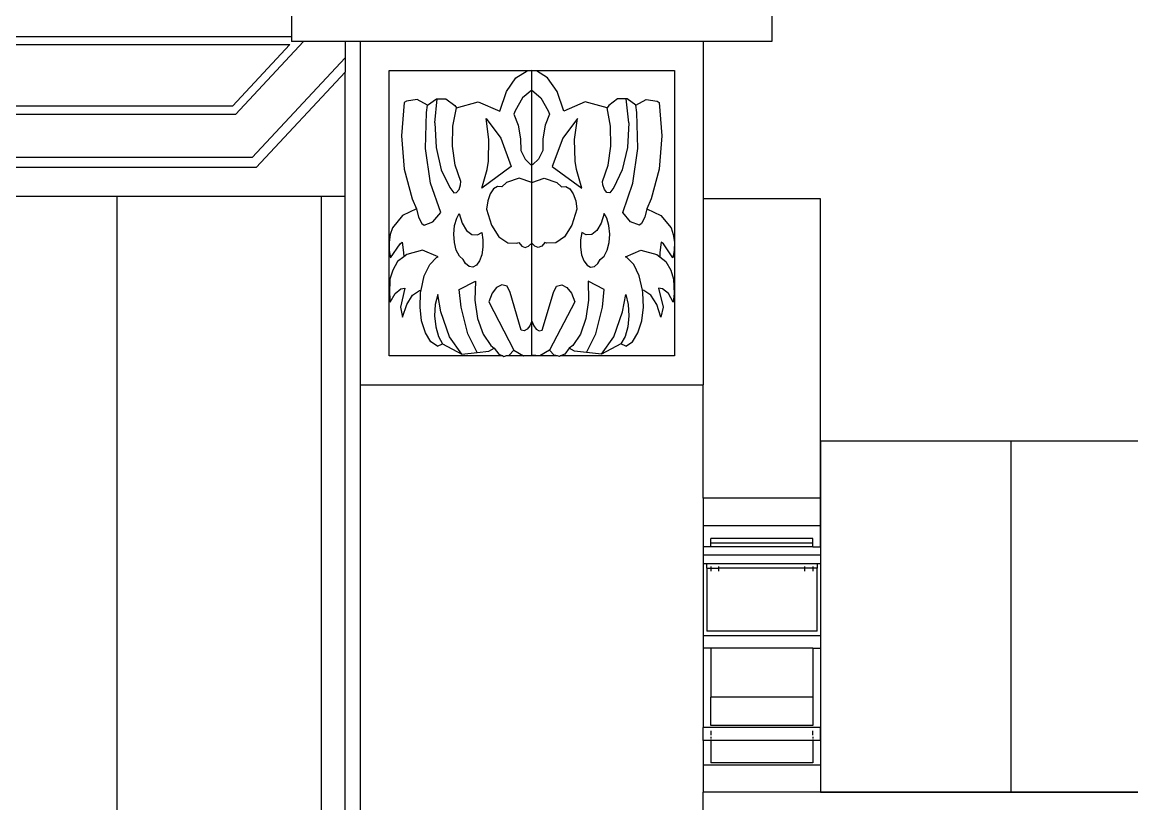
# Model space of a CAD drawing. Extents: x -24961 to 905641, y -154323 to 635957.
# Drawn here: x 405234 to 406528, y -111562 to -110651 of the extents above; entities that cross this region are included whole.
import ezdxf

# ---------------------------------------------------------------- set-up
doc = ezdxf.new("R2010")
doc.units = 0
doc.header["$LTSCALE"] = 1000
doc.header["$MEASUREMENT"] = 0
doc.layers.add('WALL', color=9, linetype='Continuous')

msp = doc.modelspace()

# ---------------------------------------------------------------- hatches: boundary and pattern name
at = {"layer": 'WALL'}
h = msp.add_hatch(dxfattribs=at)
h.set_pattern_fill('ANSI31', color=251, scale=150, angle=45)
h.set_pattern_definition([(90, (255564.15, 453306.1), (-238.125, 4e-14), [])])
h.paths.add_polyline_path([(405628.2, -102780.8), (405628.2, -102691.8), (405628.2, -102642.8), (405628.2, -102579.1), (405628.2, -102504.8), (405628.2, -102424.5), (405628.2, -102337.4), (405628.2, -102284.9), (405578.2, -102284.9), (405321.7, -102284.9), (405171.7, -102284.9), (404915.2, -102284.9), (404765.2, -102284.9), (404508.7, -102284.9), (404358.7, -102284.9), (404102.2, -102284.9), (403952.2, -102284.9), (403695.6, -102284.9), (403545.6, -102284.9), (403289.1, -102284.9), (403139.1, -102284.9), (402882.6, -102284.9), (402732.6, -102284.9), (402476.1, -102284.9), (402326.1, -102284.9), (402069.5, -102284.9), (401919.5, -102284.9), (401663, -102284.9), (401513, -102284.9), (401256.5, -102284.9), (401106.5, -102284.9), (400850, -102284.9), (400700, -102284.9), (400443.5, -102284.9), (400293.5, -102284.9), (400036.9, -102284.9), (399886.9, -102284.9), (399630.4, -102284.9), (399480.4, -102284.9), (399223.9, -102284.9), (399073.9, -102284.9), (398817.4, -102284.9), (398667.4, -102284.9), (398410.8, -102284.9), (398260.8, -102284.9), (398004.3, -102284.9), (397854.3, -102284.9), (397597.8, -102284.9), (397447.8, -102284.9), (397191.3, -102284.9), (397041.3, -102284.9), (396784.8, -102284.9), (396634.8, -102284.9), (396378.2, -102284.9), (396228.2, -102284.9), (396228.2, -102693.3), (396228.2, -102762.4), (396228.2, -102793.4), (396228.2, -102849.4), (396228.2, -102924.8), (396228.2, -103011.9), (396228.2, -103092.2), (396228.2, -103166.5), (396228.2, -103230.2), (396228.2, -103279.3), (396228.2, -103368.2), (396228.2, -103571.9), (405628.2, -103571.9)])
h.paths.add_polyline_path([(431128.2, -102780.8), (431128.2, -102691.8), (431128.2, -102642.8), (431128.2, -102579.1), (431128.2, -102504.8), (431128.2, -102424.5), (431128.2, -102337.4), (431128.2, -102284.5), (430978.2, -102284.5), (430629.2, -102284.5), (430479.2, -102284.5), (430130.2, -102284.5), (429980.2, -102284.5), (429631.2, -102284.5), (429481.2, -102284.5), (429132.2, -102284.5), (428982.2, -102284.5), (428633.2, -102284.5), (428483.2, -102284.5), (428134.2, -102284.5), (427984.2, -102284.5), (427635.2, -102284.5), (427485.2, -102284.5), (427136.2, -102284.5), (426986.2, -102284.5), (426637.2, -102284.5), (426487.2, -102284.5), (426138.2, -102284.5), (425988.2, -102284.5), (425639.2, -102284.5), (425489.2, -102284.5), (425140.2, -102284.5), (424990.2, -102284.5), (424641.2, -102284.5), (424491.2, -102284.5), (424142.2, -102284.5), (423992.2, -102284.5), (423643.2, -102284.5), (423493.2, -102284.5), (423144.2, -102284.5), (422994.2, -102284.5), (422645.2, -102284.5), (422495.2, -102284.5), (422146.2, -102284.5), (421996.2, -102284.5), (421647.2, -102284.5), (421497.2, -102284.5), (421148.2, -102284.5), (420998.2, -102284.5), (420649.2, -102284.5), (420499.2, -102284.5), (420150.2, -102284.5), (420000.2, -102284.5), (419651.2, -102284.5), (419501.2, -102284.5), (419152.2, -102284.5), (419002.2, -102284.5), (418653.2, -102284.5), (418503.2, -102284.5), (418154.2, -102284.5), (418004.2, -102284.5), (417655.2, -102284.5), (417505.2, -102284.5), (417156.2, -102284.5), (417006.2, -102284.5), (416657.2, -102284.5), (416507.2, -102284.5), (416158.2, -102284.5), (416008.2, -102284.5), (415659.2, -102284.5), (415509.2, -102284.5), (415160.2, -102284.5), (415010.2, -102284.5), (414661.2, -102284.5), (414511.2, -102284.5), (414162.2, -102284.5), (414012.2, -102284.5), (413663.2, -102284.5), (413513.2, -102284.5), (413164.2, -102284.5), (413014.2, -102284.5), (412665.2, -102284.5), (412515.2, -102284.5), (412166.2, -102284.5), (412016.2, -102284.5), (411667.2, -102284.5), (411517.2, -102284.5), (411168.2, -102284.5), (411018.2, -102284.5), (410669.2, -102284.5), (410519.2, -102284.5), (410170.2, -102284.5), (410020.2, -102284.5), (409671.2, -102284.5), (409521.2, -102284.5), (409172.2, -102284.5), (409022.2, -102284.5), (408673.2, -102284.5), (408523.2, -102284.5), (408174.2, -102284.5), (408024.2, -102284.5), (407675.2, -102284.5), (407525.2, -102284.5), (407176.2, -102284.5), (407026.2, -102284.5), (406677.2, -102284.5), (406527.2, -102284.5), (406178.2, -102284.5), (406028.2, -102284.5), (406028.2, -102337.4), (406028.2, -102424.5), (406028.2, -102504.8), (406028.2, -102579.1), (406028.2, -102642.8), (406028.2, -102691.8), (406028.2, -102780.8), (406028.2, -103335.4), (431128.2, -103335.4)])
h.paths.add_polyline_path([(437828.2, -103011.9), (437828.2, -102924.8), (437828.2, -102849.4), (437828.2, -102793.4), (437828.2, -102762.4), (437828.2, -102693.3), (437828.2, -102284.9), (437678.2, -102284.9), (437418.2, -102284.9), (437268.2, -102284.9), (437008.2, -102284.9), (436858.2, -102284.9), (436598.2, -102284.9), (436448.2, -102284.9), (436188.2, -102284.9), (436038.2, -102284.9), (435778.2, -102284.9), (435628.2, -102284.9), (435368.2, -102284.9), (435218.2, -102284.9), (434958.2, -102284.9), (434808.2, -102284.9), (434548.2, -102284.9), (434398.2, -102284.9), (434138.2, -102284.9), (433988.2, -102284.9), (433728.2, -102284.9), (433578.2, -102284.9), (433318.2, -102284.9), (433168.2, -102284.9), (432908.2, -102284.9), (432758.2, -102284.9), (432498.2, -102284.9), (432348.2, -102284.9), (432088.2, -102284.9), (431938.2, -102284.9), (431678.2, -102284.9), (431528.2, -102284.9), (431528.2, -102337.4), (431528.2, -102424.5), (431528.2, -102504.8), (431528.2, -102579.1), (431528.2, -102642.8), (431528.2, -102691.8), (431528.2, -102780.8), (431528.2, -103571.9), (437828.2, -103571.9), (437828.2, -103368.2), (437828.2, -103279.3), (437828.2, -103230.2), (437828.2, -103166.5), (437828.2, -103092.2)])
h.paths.add_polyline_path([(405610.6, -110854.4), (395817.7, -110854.4), (395722.7, -110854.4), (395712.3, -110859.6), (393422.4, -112004.5), (393688.7, -112004.5), (405610.6, -112004.5), (405610.6, -111973.2), (405610.6, -111944.4), (405610.6, -111836.8), (405610.6, -111738.4), (405610.6, -111718.8), (405610.6, -111694), (405610.6, -111662)])
h.paths.add_polyline_path([(438799.8, -111087.4), (438691.2, -111033.1), (431656.4, -111033.1), (431656.4, -111662), (431656.4, -111694), (431656.4, -111718.8), (431656.4, -111728.3), (431656.4, -111738.4), (431656.4, -111822.3), (431656.4, -111836.8), (431656.4, -111929), (431656.4, -111944.4), (431656.4, -111973.2), (431656.4, -112004.5), (440367.8, -112004.5), (440634, -112004.5)])
h = msp.add_hatch(dxfattribs=at)
h.set_pattern_fill('ANSI31', color=251, scale=150, angle=45)
h.set_pattern_definition([(90, (635939.46, 700114.28), (-238.125, 4e-14), [])])
h.paths.add_polyline_path([(406164.8, -111548.5), (430991.7, -111548.5), (430991.7, -111139.4), (406164.8, -111139.4)])

# ---------------------------------------------------------------- linework, layer by layer
for p, q in [((405548.2, -110634), (405548.2, -110667.7)), ((406108.2, -110634), (406108.2, -110673.8)), ((395998.2, -110667.7), (405548.2, -110667.7)), ((405548.2, -110667.7), (405548.2, -110673.8)), ((396019.8, -110677.3), (405546.1, -110677.3)), ((405546.1, -110677.3), (405479.4, -110749)), ((405562.1, -110673.8), (405483.1, -110758.6)), ((405562.1, -110673.8), (405548.2, -110673.8)), ((405610.6, -110673.8), (405562.1, -110673.8)), ((405610.6, -110673.8), (405610.6, -110692.6)), ((405628.2, -110673.8), (405610.6, -110673.8)), ((405628.2, -110673.8), (405628.2, -111073.8)), ((406028.2, -110673.8), (405628.2, -110673.8)), ((406108.2, -110673.8), (406028.2, -110673.8)), ((406028.2, -110673.8), (406028.2, -111073.8)), ((405610.6, -110692.6), (405502.5, -110808.8)), ((405610.6, -110692.6), (405610.6, -110709.3)), ((405610.6, -110709.3), (405507, -110820.6)), ((405610.6, -110854.4), (405610.6, -110709.3)), ((405661.9, -110907.6), (405661.9, -110707.4)), ((405661.9, -110707.4), (405828.2, -110707.4)), ((405798.8, -110731.9), (405809.8, -110715.8)), ((405809.8, -110715.8), (405822.8, -110708)), ((405822.8, -110708), (405828.2, -110707.4)), ((405833.7, -110708), (405828.2, -110707.4)), ((405828.2, -110730.5), (405828.2, -110707.4)), ((405828.2, -110707.4), (405994.6, -110707.4)), ((405846.7, -110715.8), (405833.7, -110708)), ((405857.7, -110731.9), (405846.7, -110715.8)), ((405994.6, -110707.4), (405994.6, -110907.6)), ((405791, -110754.7), (405798.8, -110731.9)), ((405828.2, -110730.5), (405817.6, -110739.2)), ((405828.2, -110817.8), (405828.2, -110730.5)), ((405828.2, -110730.5), (405838.8, -110739.2)), ((405865.5, -110754.7), (405857.7, -110731.9)), ((405679.7, -110744.7), (405676.5, -110783.5)), ((405682.1, -110743.2), (405679.7, -110744.7)), ((405694.6, -110741.1), (405682.1, -110743.2)), ((405706.7, -110748), (405694.6, -110741.1)), ((405706.7, -110748), (405717.1, -110740.5)), ((405715.2, -110768.4), (405718.2, -110740.5)), ((405717.1, -110740.5), (405718.2, -110740.5)), ((405718.2, -110740.5), (405728.1, -110740.6)), ((405728.1, -110740.6), (405738.5, -110748.4)), ((405740.4, -110750.8), (405765.8, -110743.8)), ((405765.8, -110743.8), (405791, -110754.7)), ((405817.6, -110739.2), (405809, -110754.5)), ((405838.8, -110739.2), (405847.5, -110754.5)), ((405890.6, -110743.8), (405865.5, -110754.7)), ((405916.1, -110750.8), (405890.6, -110743.8)), ((405928.3, -110740.6), (405918, -110748.4)), ((405938.3, -110740.5), (405928.3, -110740.6)), ((405941.3, -110768.4), (405938.3, -110740.5)), ((405939.4, -110740.5), (405938.3, -110740.5)), ((405949.7, -110748), (405939.4, -110740.5)), ((405949.7, -110748), (405961.8, -110741.1)), ((405961.8, -110741.1), (405974.3, -110743.2)), ((405974.3, -110743.2), (405976.7, -110744.7)), ((405976.7, -110744.7), (405980, -110783.5)), ((405479.4, -110749), (396086.5, -110749)), ((405704.5, -110798.2), (405705.7, -110756.2)), ((405705.7, -110756.2), (405706.7, -110748)), ((405736.3, -110772.5), (405740.4, -110750.8)), ((405738.5, -110748.4), (405740.4, -110750.8)), ((405809, -110754.5), (405807.5, -110758.2)), ((405807.5, -110758.2), (405812.6, -110771.3)), ((405848.9, -110758.2), (405843.9, -110771.3)), ((405847.5, -110754.5), (405848.9, -110758.2)), ((405918, -110748.4), (405916.1, -110750.8)), ((405920.2, -110772.5), (405916.1, -110750.8)), ((405950.8, -110756.2), (405949.7, -110748)), ((405952, -110798.2), (405950.8, -110756.2)), ((405483.1, -110758.6), (396082.8, -110758.6)), ((405715.2, -110768.4), (405716.7, -110797.1)), ((405778.4, -110787.9), (405775.1, -110763.5)), ((405775.1, -110763.5), (405792.1, -110786.3)), ((405812.6, -110771.3), (405815.2, -110787.2)), ((405843.9, -110771.3), (405841.3, -110787.2)), ((405881.4, -110763.5), (405864.4, -110786.3)), ((405878, -110787.9), (405881.4, -110763.5)), ((405941.3, -110768.4), (405939.7, -110797.1)), ((405676.5, -110783.5), (405679.7, -110822.4)), ((405735.8, -110795.7), (405736.3, -110772.5)), ((405920.6, -110795.7), (405920.2, -110772.5)), ((405980, -110783.5), (405976.8, -110822.4)), ((405716.7, -110797.1), (405722.8, -110823.2)), ((405739.1, -110817.9), (405735.8, -110795.7)), ((405777.7, -110813.2), (405778.4, -110787.9)), ((405792.1, -110786.3), (405804.4, -110819.2)), ((405815.2, -110787.2), (405815.4, -110800.5)), ((405841.3, -110787.2), (405841.1, -110800.5)), ((405864.4, -110786.3), (405852, -110819.2)), ((405878.8, -110813.2), (405878, -110787.9)), ((405917.4, -110817.9), (405920.6, -110795.7)), ((405939.7, -110797.1), (405933.7, -110823.2)), ((405502.5, -110808.8), (396063.5, -110808.8)), ((405710.2, -110838.6), (405704.5, -110798.2)), ((405815.4, -110800.5), (405820.4, -110810.9)), ((405841.1, -110800.5), (405836.1, -110810.9)), ((405946.2, -110838.6), (405952, -110798.2)), ((405507, -110820.6), (396058.9, -110820.6)), ((405679.7, -110822.4), (405688.9, -110856.9)), ((405722.8, -110823.2), (405732.6, -110843.9)), ((405745.7, -110836.8), (405739.1, -110817.9)), ((405804.4, -110819.2), (405769.9, -110844.7)), ((405769.9, -110844.7), (405776.2, -110822.9)), ((405776.2, -110822.9), (405777.7, -110813.2)), ((405820.4, -110810.9), (405826.8, -110817.1)), ((405826.8, -110817.1), (405828.2, -110817.8)), ((405829.6, -110817.1), (405828.2, -110817.8)), ((405828.2, -110838), (405828.2, -110817.8)), ((405836.1, -110810.9), (405829.6, -110817.1)), ((405852, -110819.2), (405886.6, -110844.7)), ((405880.3, -110822.9), (405878.8, -110813.2)), ((405886.6, -110844.7), (405880.3, -110822.9)), ((405910.7, -110836.8), (405917.4, -110817.9)), ((405933.7, -110823.2), (405923.9, -110843.9)), ((405976.8, -110822.4), (405967.5, -110856.9)), ((405813.5, -110833.1), (405798.9, -110838.1)), ((405828.2, -110838), (405813.5, -110833.1)), ((405828.2, -110838), (405842.9, -110833.1)), ((405842.9, -110833.1), (405857.6, -110838.1)), ((405722.2, -110872.8), (405710.2, -110838.6)), ((405732.6, -110843.9), (405737.4, -110850.2)), ((405740.7, -110849.7), (405743.5, -110846.3)), ((405743.5, -110846.3), (405745.3, -110840.6)), ((405745.3, -110840.6), (405745.7, -110836.8)), ((405783.8, -110845.5), (405779.8, -110851.3)), ((405788.5, -110842.6), (405783.8, -110845.5)), ((405793.3, -110842.9), (405788.5, -110842.6)), ((405798.9, -110838.1), (405793.3, -110842.9)), ((405828.2, -110908.5), (405828.2, -110838)), ((405857.6, -110838.1), (405863.1, -110842.9)), ((405863.1, -110842.9), (405868, -110842.6)), ((405868, -110842.6), (405872.7, -110845.5)), ((405872.7, -110845.5), (405876.7, -110851.3)), ((405911.1, -110840.6), (405910.7, -110836.8)), ((405913, -110846.3), (405911.1, -110840.6)), ((405915.8, -110849.7), (405913, -110846.3)), ((405923.9, -110843.9), (405919.1, -110850.2)), ((405934.3, -110872.8), (405946.2, -110838.6)), ((405610.6, -110854.4), (395817.7, -110854.4)), ((405610.6, -111662), (405610.6, -110854.4)), ((405688.9, -110856.9), (405694.1, -110868.6)), ((405737.4, -110850.2), (405740.7, -110849.7)), ((405777, -110859.5), (405775.6, -110869.1)), ((405779.8, -110851.3), (405777, -110859.5)), ((405876.7, -110851.3), (405879.5, -110859.5)), ((405879.5, -110859.5), (405880.9, -110869.1)), ((405919.1, -110850.2), (405915.8, -110849.7)), ((405967.5, -110856.9), (405962.4, -110868.6)), ((406164.8, -110856.9), (406028.2, -110856.9)), ((406164.8, -111206), (406164.8, -110856.9)), ((405694.1, -110868.6), (405677.6, -110876.4)), ((405694.1, -110868.6), (405696.4, -110878.4)), ((405713.1, -110883.9), (405722.2, -110872.8)), ((405740.8, -110879.4), (405743.7, -110874)), ((405743.7, -110874), (405747.2, -110885.3)), ((405775.6, -110869.1), (405781.5, -110887.6)), ((405880.9, -110869.1), (405875, -110887.6)), ((405912.8, -110874), (405909.3, -110885.3)), ((405915.7, -110879.4), (405912.8, -110874)), ((405943.3, -110883.9), (405934.3, -110872.8)), ((405962.4, -110868.6), (405960.1, -110878.4)), ((405962.4, -110868.6), (405978.9, -110876.4)), ((405677.6, -110876.4), (405665.9, -110890.8)), ((405696.4, -110878.4), (405700.3, -110885.6)), ((405700.3, -110885.6), (405702.7, -110887.8)), ((405702.7, -110887.8), (405713.1, -110883.9)), ((405738.3, -110888.1), (405740.8, -110879.4)), ((405747.2, -110885.3), (405752.2, -110893.8)), ((405781.5, -110887.6), (405790, -110901.2)), ((405875, -110887.6), (405866.5, -110901.2)), ((405909.3, -110885.3), (405904.3, -110893.8)), ((405918.2, -110888.1), (405915.7, -110879.4)), ((405953.7, -110887.8), (405943.3, -110883.9)), ((405956.2, -110885.6), (405953.7, -110887.8)), ((405960.1, -110878.4), (405956.2, -110885.6)), ((405978.9, -110876.4), (405990.6, -110890.8)), ((405663.2, -110898.5), (405661.9, -110907.6)), ((405665.9, -110890.8), (405663.2, -110898.5)), ((405737.4, -110898), (405738.3, -110888.1)), ((405738.1, -110908), (405737.4, -110898)), ((405752.2, -110893.8), (405758.3, -110898.5)), ((405758.3, -110898.5), (405764.9, -110898.9)), ((405764.9, -110898.9), (405769.9, -110896.1)), ((405769.9, -110896.1), (405771.4, -110904.6)), ((405886.6, -110896.1), (405885.1, -110904.6)), ((405891.6, -110898.9), (405886.6, -110896.1)), ((405898.2, -110898.5), (405891.6, -110898.9)), ((405904.3, -110893.8), (405898.2, -110898.5)), ((405919.1, -110898), (405918.2, -110888.1)), ((405918.4, -110908), (405919.1, -110898)), ((405990.6, -110890.8), (405993.3, -110898.5)), ((405993.3, -110898.5), (405994.6, -110907.6)), ((405661.9, -110907.6), (405662.1, -110917.1)), ((405661.9, -111040.1), (405661.9, -110907.6)), ((405663.8, -110925.9), (405674.7, -110909.6)), ((405674.7, -110909.6), (405677.1, -110907.4)), ((405677.1, -110907.4), (405678.9, -110919.5)), ((405740.3, -110916.9), (405738.1, -110908)), ((405771.4, -110913.5), (405770.1, -110922.1)), ((405771.4, -110904.6), (405771.4, -110913.5)), ((405790, -110901.2), (405800.2, -110908.4)), ((405800.2, -110908.4), (405811, -110908.6)), ((405811, -110908.6), (405813.1, -110907.8)), ((405813.1, -110907.8), (405816.6, -110912)), ((405816.6, -110912), (405820.6, -110913.6)), ((405820.6, -110913.6), (405824.6, -110912.3)), ((405824.6, -110912.3), (405828.2, -110908.5)), ((405831.8, -110912.3), (405828.2, -110908.5)), ((405828.2, -110999.5), (405828.2, -110908.5)), ((405835.9, -110913.6), (405831.8, -110912.3)), ((405839.9, -110912), (405835.9, -110913.6)), ((405843.4, -110907.8), (405839.9, -110912)), ((405845.5, -110908.6), (405843.4, -110907.8)), ((405856.3, -110908.4), (405845.5, -110908.6)), ((405866.5, -110901.2), (405856.3, -110908.4)), ((405885.1, -110904.6), (405885, -110913.5)), ((405885, -110913.5), (405886.4, -110922.1)), ((405916.1, -110916.9), (405918.4, -110908)), ((405979.3, -110907.4), (405977.6, -110919.5)), ((405981.8, -110909.6), (405979.3, -110907.4)), ((405992.7, -110925.9), (405981.8, -110909.6)), ((405994.6, -110907.6), (405994.4, -110917.1)), ((405994.6, -110907.6), (405994.6, -111040.1)), ((405662.1, -110917.1), (405663.8, -110925.9)), ((405679, -110924.6), (405671.9, -110930.1)), ((405678.9, -110919.5), (405679, -110924.6)), ((405682.5, -110922), (405679, -110924.6)), ((405700.9, -110916.8), (405682.5, -110922)), ((405719, -110924.5), (405700.9, -110916.8)), ((405709.3, -110933.6), (405717.3, -110925.5)), ((405717.3, -110925.5), (405719, -110924.5)), ((405743.9, -110923.8), (405740.3, -110916.9)), ((405748.4, -110927.9), (405743.9, -110923.8)), ((405770.1, -110922.1), (405767.4, -110929.2)), ((405886.4, -110922.1), (405889.1, -110929.2)), ((405908.1, -110927.9), (405912.5, -110923.8)), ((405912.5, -110923.8), (405916.1, -110916.9)), ((405937.4, -110924.5), (405955.6, -110916.8)), ((405939.2, -110925.5), (405937.4, -110924.5)), ((405947.2, -110933.6), (405939.2, -110925.5)), ((405955.6, -110916.8), (405974, -110922)), ((405974, -110922), (405977.5, -110924.6)), ((405977.6, -110919.5), (405977.5, -110924.6)), ((405977.5, -110924.6), (405984.5, -110930.1)), ((405994.4, -110917.1), (405992.7, -110925.9)), ((405671.9, -110930.1), (405666.2, -110940)), ((405703, -110946.7), (405709.3, -110933.6)), ((405751.1, -110932.5), (405748.4, -110927.9)), ((405755.2, -110936), (405751.1, -110932.5)), ((405759.5, -110936.6), (405755.2, -110936)), ((405763.8, -110934.2), (405759.5, -110936.6)), ((405767.4, -110929.2), (405763.8, -110934.2)), ((405889.1, -110929.2), (405892.7, -110934.2)), ((405892.7, -110934.2), (405896.9, -110936.6)), ((405896.9, -110936.6), (405901.3, -110936)), ((405901.3, -110936), (405905.3, -110932.5)), ((405905.3, -110932.5), (405908.1, -110927.9)), ((405953.5, -110946.7), (405947.2, -110933.6)), ((405984.5, -110930.1), (405990.3, -110940)), ((405663, -110950.5), (405662.3, -110967.3)), ((405666.2, -110940), (405663, -110950.5)), ((405699.2, -110963.3), (405703, -110946.7)), ((405957.3, -110963.3), (405953.5, -110946.7)), ((405990.3, -110940), (405993.5, -110950.5)), ((405993.5, -110950.5), (405994.1, -110967.3)), ((405668.9, -110967.3), (405675.8, -110961.8)), ((405680.3, -110961), (405675.2, -110983.4)), ((405675.8, -110961.8), (405680.3, -110961)), ((405689.3, -110969.4), (405697.5, -110963.7)), ((405697.5, -110963.7), (405699.2, -110963.3)), ((405698.7, -110966.5), (405699.2, -110963.3)), ((405743.7, -110962.7), (405762.6, -110952.9)), ((405745.8, -110983.2), (405743.7, -110962.7)), ((405762.6, -110952.9), (405762.1, -110975.2)), ((405787.3, -110960.2), (405782, -110967.1)), ((405793.3, -110957.3), (405787.3, -110960.2)), ((405799.5, -110958.7), (405793.3, -110957.3)), ((405803, -110966.1), (405799.5, -110958.7)), ((405853.5, -110966.1), (405857, -110958.7)), ((405857, -110958.7), (405863.2, -110957.3)), ((405863.2, -110957.3), (405869.2, -110960.2)), ((405869.2, -110960.2), (405874.5, -110967.1)), ((405912.8, -110962.7), (405893.9, -110952.9)), ((405893.9, -110952.9), (405894.4, -110975.2)), ((405910.7, -110983.2), (405912.8, -110962.7)), ((405957.7, -110966.5), (405957.3, -110963.3)), ((405959, -110963.7), (405957.3, -110963.3)), ((405967.1, -110969.4), (405959, -110963.7)), ((405980.7, -110961.8), (405976.2, -110961)), ((405976.2, -110961), (405981.3, -110983.4)), ((405987.6, -110967.3), (405980.7, -110961.8)), ((405662.3, -110967.3), (405663.3, -110977.3)), ((405663.3, -110977.3), (405668.9, -110967.3)), ((405682.5, -110980.1), (405689.3, -110969.4)), ((405698, -110983.1), (405698.7, -110966.5)), ((405718.7, -110968.4), (405715.8, -110980.2)), ((405722.3, -110988.6), (405718.7, -110968.4)), ((405762.1, -110975.2), (405765.2, -110996.6)), ((405782, -110967.1), (405778.2, -110977.2)), ((405778.2, -110977.2), (405807.5, -111033.4)), ((405816, -111009.9), (405803, -110966.1)), ((405840.4, -111009.9), (405853.5, -110966.1)), ((405878.3, -110977.2), (405849, -111033.4)), ((405874.5, -110967.1), (405878.3, -110977.2)), ((405894.4, -110975.2), (405891.2, -110996.6)), ((405934.2, -110988.6), (405937.8, -110968.4)), ((405937.8, -110968.4), (405940.6, -110980.2)), ((405958.5, -110983.1), (405957.7, -110966.5)), ((405974, -110980.1), (405967.1, -110969.4)), ((405993.1, -110977.3), (405987.6, -110967.3)), ((405994.1, -110967.3), (405993.1, -110977.3)), ((405675.2, -110983.4), (405677.7, -110994.9)), ((405677.7, -110994.9), (405682.5, -110980.1)), ((405699.9, -110999.3), (405698, -110983.1)), ((405715.8, -110980.2), (405715, -110993.2)), ((405732.5, -111017.7), (405722.3, -110988.6)), ((405753.6, -111014.2), (405745.8, -110983.2)), ((405902.9, -111014.2), (405910.7, -110983.2)), ((405924, -111017.7), (405934.2, -110988.6)), ((405940.6, -110980.2), (405941.5, -110993.2)), ((405956.6, -110999.3), (405958.5, -110983.1)), ((405978.7, -110994.9), (405974, -110980.1)), ((405981.3, -110983.4), (405978.7, -110994.9)), ((405704.4, -111013.3), (405699.9, -110999.3)), ((405715, -110993.2), (405716.3, -111006.2)), ((405765.2, -110996.6), (405771.6, -111014.8)), ((405828.2, -110999.5), (405826, -111005.2)), ((405828.2, -111039.3), (405828.2, -110999.5)), ((405828.2, -110999.5), (405830.5, -111005.2)), ((405891.2, -110996.6), (405884.9, -111014.8)), ((405941.5, -110993.2), (405940.2, -111006.2)), ((405952.1, -111013.3), (405956.6, -110999.3)), ((405710.8, -111023.5), (405704.4, -111013.3)), ((405716.3, -111006.2), (405719.5, -111017.5)), ((405764.5, -111036), (405753.6, -111014.2)), ((405771.6, -111014.8), (405780.5, -111027.8)), ((405819.6, -111010.7), (405816, -111009.9)), ((405823, -111009), (405819.6, -111010.7)), ((405826, -111005.2), (405823, -111009)), ((405830.5, -111005.2), (405833.5, -111009)), ((405833.5, -111009), (405836.9, -111010.7)), ((405836.9, -111010.7), (405840.4, -111009.9)), ((405884.9, -111014.8), (405876, -111027.8)), ((405891.9, -111036), (405902.9, -111014.2)), ((405940.2, -111006.2), (405937, -111017.5)), ((405945.7, -111023.5), (405952.1, -111013.3)), ((405718.5, -111028.8), (405710.8, -111023.5)), ((405718.5, -111028.8), (405724.4, -111026.1)), ((405719.5, -111017.5), (405724.4, -111026.1)), ((405724.4, -111026.1), (405746.8, -111037.9)), ((405746.8, -111037.9), (405732.5, -111017.7)), ((405780.5, -111027.8), (405784.6, -111031.1)), ((405876, -111027.8), (405871.9, -111031.1)), ((405909.6, -111037.9), (405924, -111017.7)), ((405932.1, -111026.1), (405909.6, -111037.9)), ((405937, -111017.5), (405932.1, -111026.1)), ((405937.9, -111028.8), (405932.1, -111026.1)), ((405937.9, -111028.8), (405945.7, -111023.5)), ((405794.6, -111040.1), (405661.9, -111040.1)), ((405746.8, -111037.9), (405764.5, -111036)), ((405764.5, -111036), (405778.2, -111034.5)), ((405778.2, -111034.5), (405784.6, -111031.1)), ((405784.6, -111031.1), (405789.8, -111037.9)), ((405789.8, -111037.9), (405794.6, -111040.1)), ((405794.6, -111040.1), (405795.8, -111040.7)), ((405795.8, -111040.7), (405798.1, -111040.1)), ((405798.1, -111040.1), (405802, -111039.1)), ((405858.3, -111040.1), (405798.1, -111040.1)), ((405802, -111039.1), (405807.5, -111033.4)), ((405807.5, -111033.4), (405818.8, -111039.9)), ((405818.8, -111039.9), (405828.2, -111039.3)), ((405837.6, -111039.9), (405828.2, -111039.3)), ((405849, -111033.4), (405837.6, -111039.9)), ((405854.5, -111039.1), (405849, -111033.4)), ((405858.3, -111040.1), (405854.5, -111039.1)), ((405860.6, -111040.7), (405858.3, -111040.1)), ((405861.9, -111040.1), (405860.6, -111040.7)), ((405866.7, -111037.9), (405861.9, -111040.1)), ((405994.6, -111040.1), (405861.9, -111040.1)), ((405871.9, -111031.1), (405866.7, -111037.9)), ((405878.2, -111034.5), (405871.9, -111031.1)), ((405891.9, -111036), (405878.2, -111034.5)), ((405909.6, -111037.9), (405891.9, -111036)), ((405628.2, -111073.8), (406028.2, -111073.8)), ((405628.2, -111073.8), (405628.2, -111662)), ((406028.2, -111206), (406028.2, -111073.8)), ((406164.8, -111206), (406028.2, -111206)), ((406028.2, -111206), (406028.2, -111238)), ((406164.8, -111238), (406164.8, -111206)), ((406164.8, -111238), (406028.2, -111238)), ((406028.2, -111238), (406028.2, -111262.7)), ((406164.8, -111262.7), (406164.8, -111238)), ((406037, -111262.7), (406028.2, -111262.7)), ((406028.2, -111262.7), (406028.2, -111272.3)), ((406037, -111258.5), (406037, -111253)), ((406156, -111253), (406037, -111253)), ((406037, -111262.7), (406037, -111258.5)), ((406156, -111258.5), (406037, -111258.5)), ((406156, -111262.7), (406037, -111262.7)), ((406156, -111258.5), (406156, -111253)), ((406156, -111262.7), (406156, -111258.5)), ((406156, -111262.7), (406164.8, -111262.7)), ((406164.8, -111262.7), (406164.8, -111272.3)), ((406164.8, -111272.3), (406028.2, -111272.3)), ((406028.2, -111272.3), (406028.2, -111282.3)), ((406164.8, -111272.3), (406164.8, -111282.3)), ((406032.2, -111282.3), (406028.2, -111282.3)), ((406028.2, -111282.3), (406028.2, -111366.3)), ((406160.8, -111282.3), (406032.2, -111282.3)), ((406032.2, -111287.3), (406032.2, -111282.3)), ((406032.2, -111287.3), (406037, -111287.3)), ((406032.2, -111287.3), (406032.2, -111360.7)), ((406037, -111285.7), (406037, -111287.3)), ((406037, -111287.3), (406037, -111290.8)), ((406037, -111287.3), (406046.5, -111287.3)), ((406046.5, -111287.3), (406046.5, -111285.7)), ((406046.5, -111290.8), (406046.5, -111287.3)), ((406146.5, -111287.3), (406046.5, -111287.3)), ((406146.5, -111287.3), (406146.5, -111285.7)), ((406146.5, -111290.8), (406146.5, -111287.3)), ((406156, -111287.3), (406146.5, -111287.3)), ((406156, -111285.7), (406156, -111287.3)), ((406156, -111287.3), (406156, -111290.8)), ((406160.8, -111287.3), (406156, -111287.3)), ((406164.8, -111282.3), (406160.8, -111282.3)), ((406160.8, -111282.3), (406160.8, -111287.3)), ((406160.8, -111360.7), (406160.8, -111287.3)), ((406164.8, -111282.3), (406164.8, -111366.3)), ((406028.2, -111366.3), (406028.2, -111380.8)), ((406164.8, -111366.3), (406028.2, -111366.3)), ((406160.8, -111360.7), (406032.2, -111360.7)), ((406164.8, -111366.3), (406164.8, -111380.8)), ((406037, -111380.8), (406028.2, -111380.8)), ((406028.2, -111380.8), (406028.2, -111473)), ((406037, -111380.8), (406037, -111437.7)), ((406156, -111380.8), (406037, -111380.8)), ((406156, -111380.8), (406156, -111437.7)), ((406156, -111380.8), (406164.8, -111380.8)), ((406164.8, -111380.8), (406164.8, -111473)), ((406156, -111437.7), (406037, -111437.7)), ((406037, -111470.8), (406037, -111437.7)), ((406156, -111437.7), (406156, -111470.8)), ((406164.8, -111473), (406028.2, -111473)), ((406028.2, -111488.3), (406028.2, -111473)), ((406156, -111470.8), (406037, -111470.8)), ((406037, -111477.2), (406037, -111482)), ((406156, -111482), (406156, -111477.2)), ((406164.8, -111488.3), (406164.8, -111473)), ((406028.2, -111488.4), (406028.2, -111488.3)), ((406037, -111488.3), (406028.2, -111488.3)), ((406037, -111488.4), (406028.2, -111488.4)), ((406028.2, -111488.4), (406028.2, -111517.1)), ((406037, -111484.1), (406037, -111486)), ((406037, -111487.3), (406037, -111488.3)), ((406037, -111488.3), (406037, -111488.4)), ((406156, -111488.3), (406037, -111488.3)), ((406037, -111488.4), (406037, -111514.3)), ((406156, -111488.4), (406037, -111488.4)), ((406156, -111484.1), (406156, -111486)), ((406156, -111487.3), (406156, -111488.3)), ((406164.8, -111488.3), (406156, -111488.3)), ((406156, -111488.3), (406156, -111488.4)), ((406156, -111488.4), (406156, -111514.3)), ((406164.8, -111488.4), (406156, -111488.4)), ((406164.8, -111488.4), (406164.8, -111488.3)), ((406164.8, -111488.4), (406164.8, -111517.1)), ((406028.2, -111517.1), (406028.2, -111548.5)), ((406164.8, -111517.1), (406028.2, -111517.1)), ((406156, -111514.3), (406037, -111514.3)), ((406164.8, -111517.1), (406164.8, -111548.5)), ((406028.2, -111708.5), (406028.2, -111548.5)), ((406164.8, -111548.5), (406028.2, -111548.5)), ((430991.7, -111548.5), (406164.8, -111548.5))]:
    msp.add_line(p, q)
msp.add_lwpolyline([(406164.8, -111548.5), (430991.7, -111548.5), (430991.7, -111139.4), (406164.8, -111139.4)], close=True)

doc.saveas('drawing.dxf')
